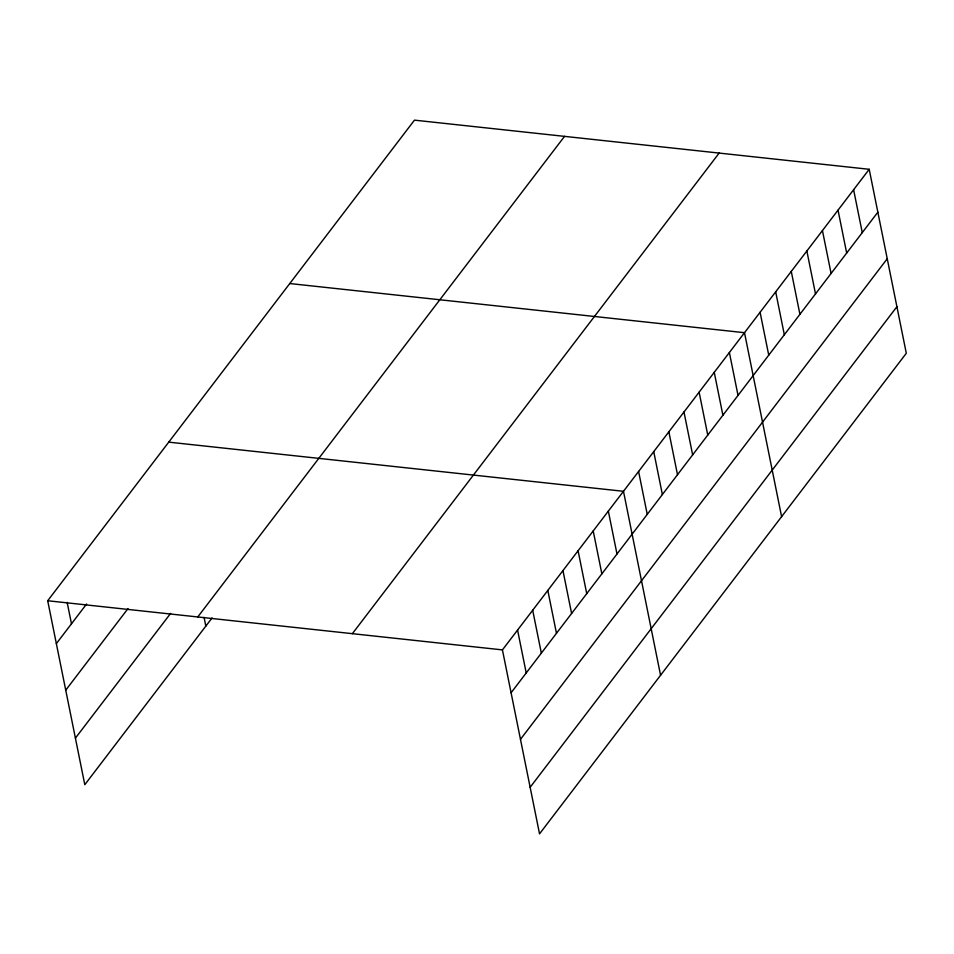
<?xml version="1.0" encoding="UTF-8"?>
<svg xmlns="http://www.w3.org/2000/svg" width="954" height="954" viewBox="0 0 954 954"><rect width="100%" height="100%" fill="white"/><g stroke="black" fill="none" stroke-linecap="round" stroke-linejoin="round"><path stroke-width="1.43" d="M212.062 617.942L84.799 784.701L47.7 600.746L414.465 120.144L869.201 169.299L906.3 353.254L539.535 833.856L502.436 649.889L869.201 169.299M56.346 643.628L86.611 603.977M65.731 690.183L128.027 608.545M75.402 738.146L170.635 613.374M197.764 616.964L564.529 136.362M352.372 633.671L719.149 153.069M511.082 692.783L877.859 212.182M520.467 739.338L887.244 258.737M530.138 787.3L896.915 306.699M289.766 283.541L744.502 332.696L781.6 516.663M168.739 442.143L623.475 491.298L660.562 675.265M47.7 600.746L502.436 649.889M853.615 189.727L862.261 232.609M838.029 210.142L846.675 253.025M822.443 230.57L831.089 273.452M806.857 250.997L815.503 293.88M791.271 271.425L799.917 314.307M775.685 291.852L784.331 334.735M760.088 312.268L768.745 355.162M729.381 352.527L738.026 395.409M714.248 372.346L722.894 415.228M699.115 392.177L707.761 435.06M683.982 411.997L692.64 454.879M668.861 431.828L677.507 474.71M653.728 451.647L662.374 494.53M638.596 471.467L647.241 514.361M608.342 511.117L616.988 554M593.209 530.949L601.855 573.831M578.088 550.768L586.734 593.65M562.955 570.599L571.601 613.482M547.823 590.419L556.468 633.301M532.69 610.25L541.347 653.132M517.569 630.069L526.214 672.952M204.073 617.381L205.825 626.11M67.15 602.356L71.478 623.797"/></g></svg>
